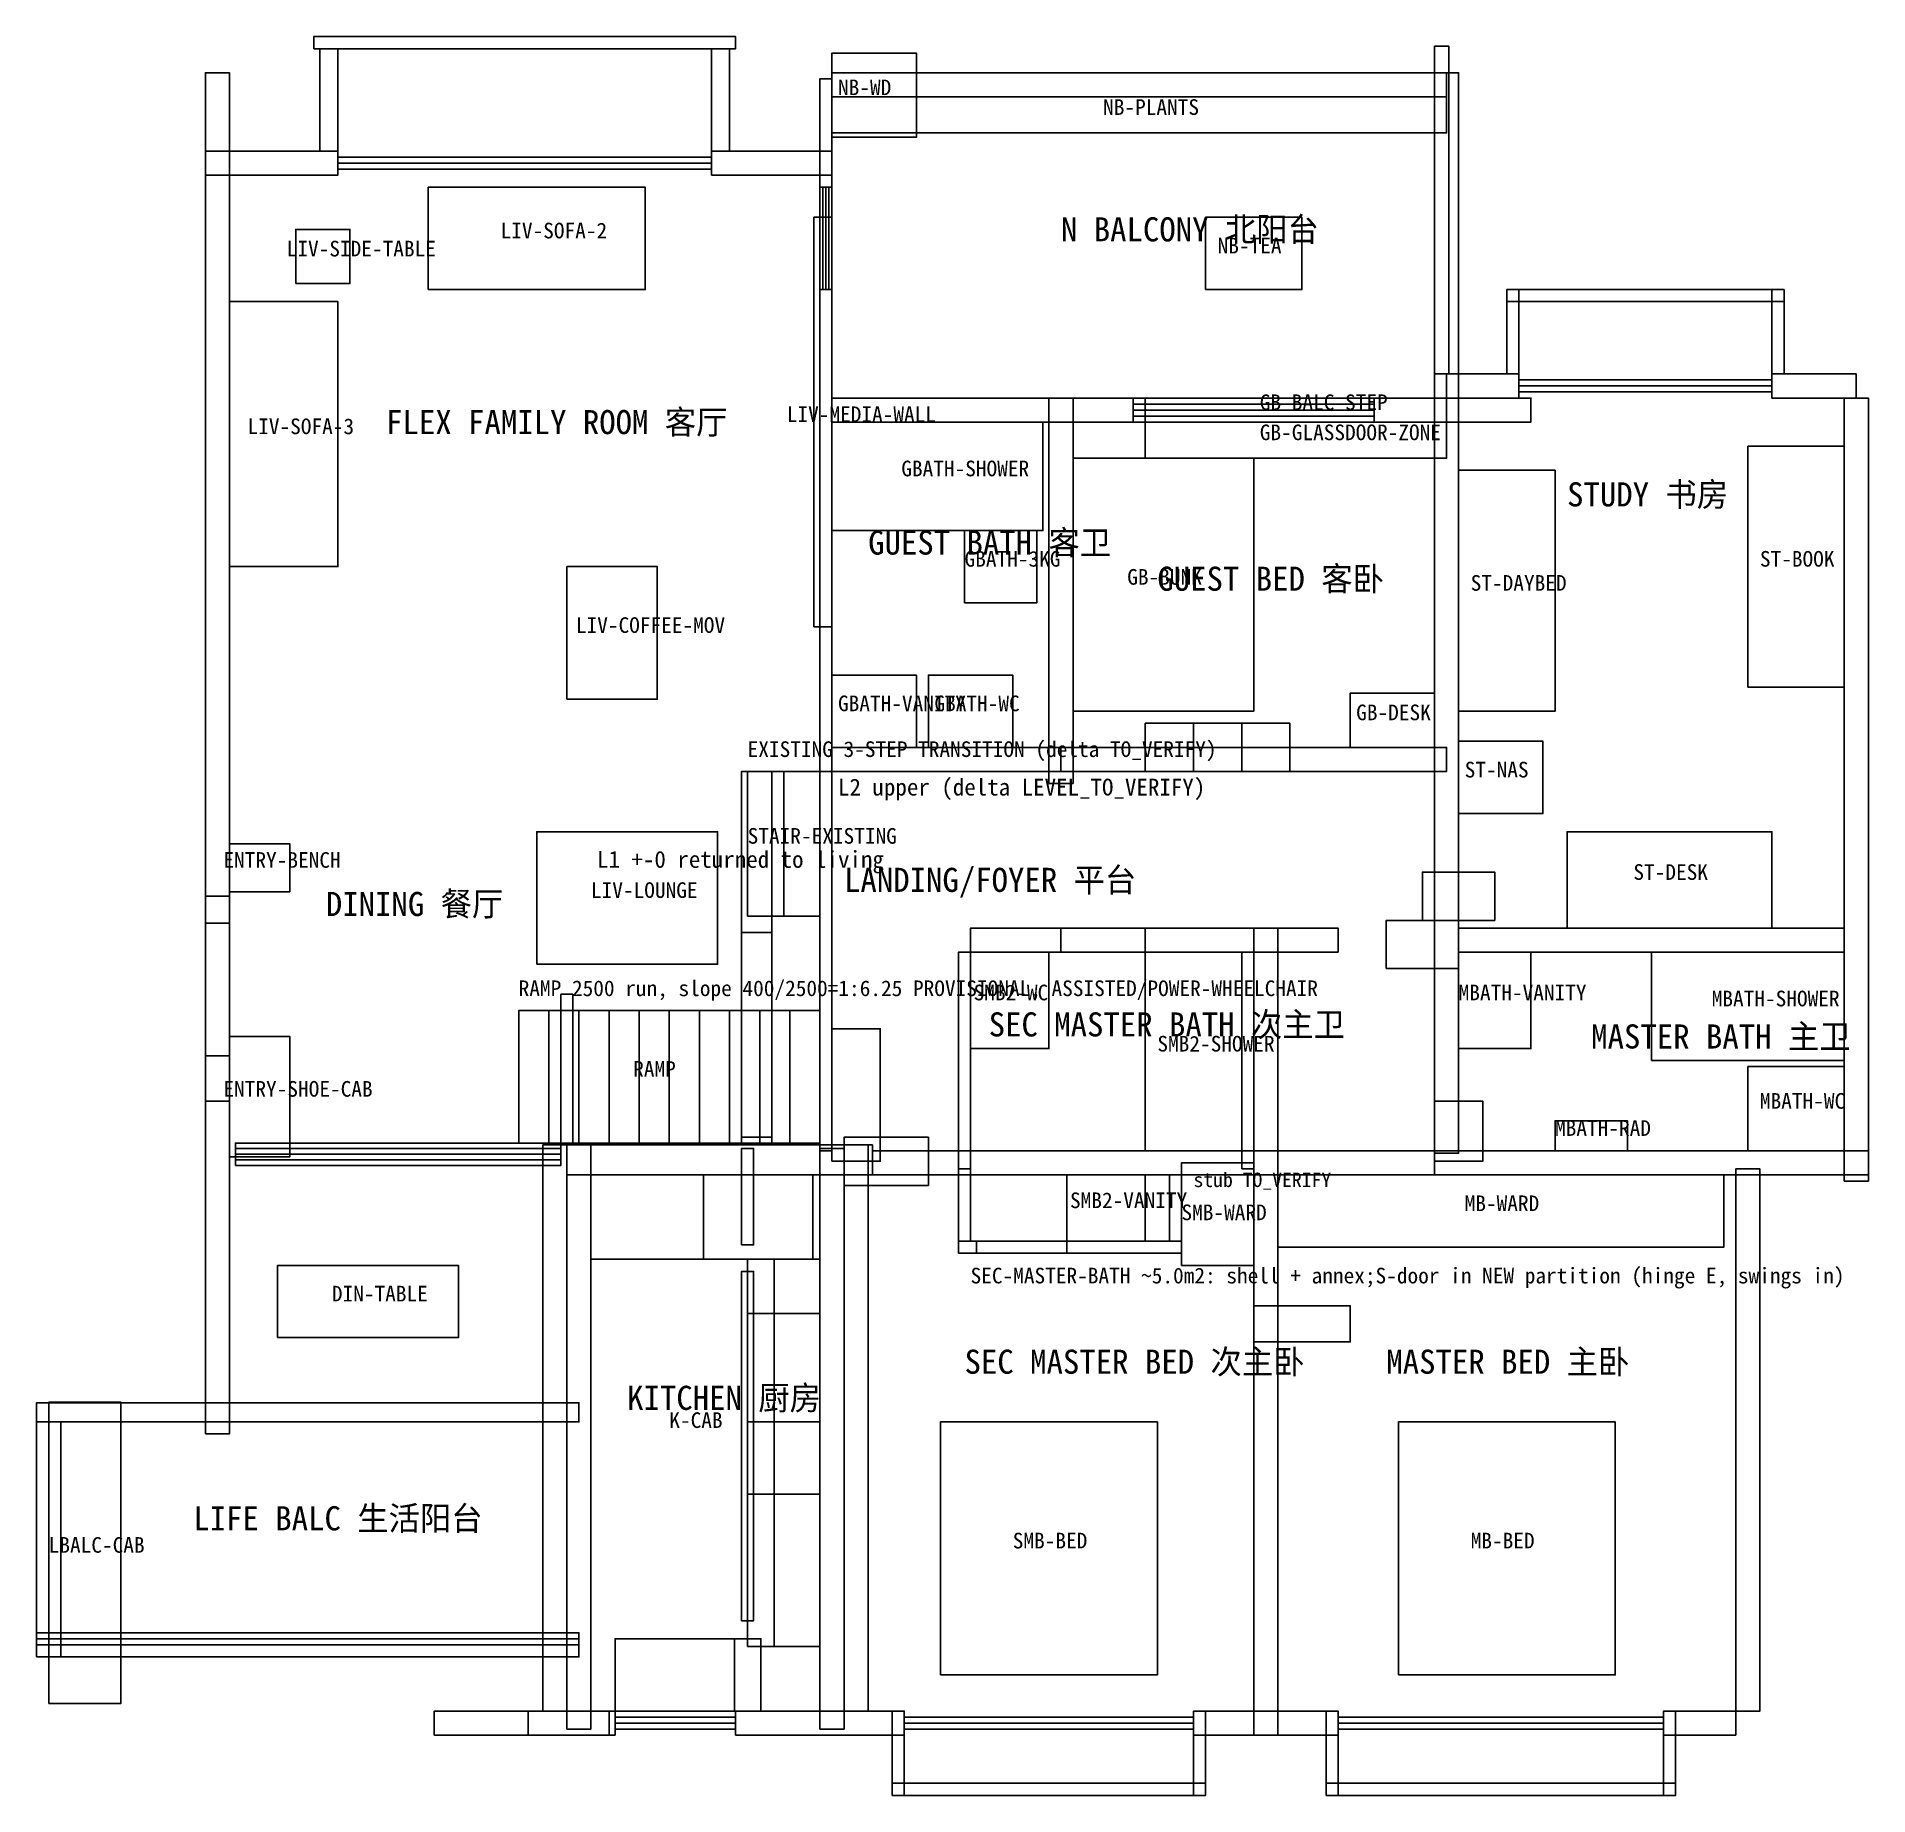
# Model space of a CAD drawing. Header units: millimetres. Extents: x 1300 to 16500, y -700 to 13900.
import ezdxf

# ---------------------------------------------------------------- set-up
doc = ezdxf.new("R2010")
doc.units = ezdxf.units.MM
for name, color, linetype in [('A-ACCESS-RAMP', 3, 'Continuous'), ('A-ACCESS-STAIR', 3, 'Continuous'), ('A-CAB-EXST-KEEP', 40, 'Continuous'), ('A-DOOR-EXST-KEEP', 3, 'Continuous'), ('A-DOOR-NEW', 4, 'Continuous'), ('A-FIXT-PLUMB', 4, 'Continuous'), ('A-FURN-EXST-KEEP', 30, 'Continuous'), ('A-FURN-PROP', 2, 'Continuous'), ('A-GLAZ-EXST-KEEP', 6, 'Continuous'), ('A-LEVEL', 140, 'Continuous'), ('A-NOTE', 7, 'Continuous'), ('A-PARP-EXST', 8, 'Continuous'), ('A-QC', 1, 'Continuous'), ('A-WALL-EXST-KEEP', 7, 'Continuous'), ('A-WALL-EXST-REMOVE', 8, 'Continuous'), ('A-WALL-NEW', 5, 'Continuous'), ('A-WALL-OWNER-NOOPEN', 1, 'Continuous'), ('A-WIND-EXST-KEEP', 4, 'Continuous')]:
    doc.layers.add(name, color=color, linetype=linetype)

msp = doc.modelspace()

# ---------------------------------------------------------------- linework, layer by layer
at = {"layer": 'A-ACCESS-RAMP'}
for p, q in [((5300, 4715), (5300, 5815)), ((5550, 4715), (5550, 5815)), ((5800, 4715), (5800, 5815)), ((6050, 4715), (6050, 5815)), ((6300, 4715), (6300, 5815)), ((6550, 4715), (6550, 5815)), ((6800, 4715), (6800, 5815)), ((7050, 4715), (7050, 5815)), ((7300, 4715), (7300, 5815)), ((7550, 4715), (7550, 5815)), ((7800, 4715), (7800, 5815))]:
    msp.add_line(p, q, dxfattribs=at)
msp.add_lwpolyline([(5300, 4715), (7800, 4715), (7800, 5815), (5300, 5815)], close=True, dxfattribs=at)
msp.add_lwpolyline([(5300, 4715), (7800, 4715), (7800, 5815), (5300, 5815)], close=True, dxfattribs=at)
at = {"layer": 'A-ACCESS-STAIR'}
for p, q in [((7200, 6600), (7200, 7800)), ((7500, 6600), (7500, 7800)), ((7800, 6600), (7800, 7800))]:
    msp.add_line(p, q, dxfattribs=at)
msp.add_lwpolyline([(7200, 6600), (7800, 6600), (7800, 7800), (7200, 7800)], close=True, dxfattribs=at)
msp.add_lwpolyline([(7200, 6600), (7800, 6600), (7800, 7800), (7200, 7800)], close=True, dxfattribs=at)
at = {"layer": 'A-CAB-EXST-KEEP'}
for points in [[(5900, 3750), (7740, 3750), (7740, 4450), (5900, 4450)], [(6835, 3750), (7740, 3750), (7740, 4450), (6835, 4450)], [(7200, 535), (7800, 535), (7800, 3750), (7200, 3750)], [(7200, 3300), (7800, 3300), (7800, 3750), (7200, 3750)], [(7420, 535), (7800, 535), (7800, 3750), (7420, 3750)], [(7200, 2400), (7800, 2400), (7800, 3300), (7200, 3300)], [(7200, 1800), (7800, 1800), (7800, 2400), (7200, 2400)], [(6100, 0), (7310, 0), (7310, 600), (6100, 600)], [(6100, 0), (7090, 0), (7090, 600), (6100, 600)]]:
    msp.add_lwpolyline(points, close=True, dxfattribs=at)
at = {"layer": 'A-DOOR-EXST-KEEP'}
for points in [[(10500, 7800), (11300, 7800), (11300, 8200), (10500, 8200)], [(10900, 7800), (11700, 7800), (11700, 8200), (10900, 8200)], [(12800, 6564), (13400, 6564), (13400, 6964), (12800, 6964)], [(2700, 5064), (2900, 5064), (2900, 6764), (2700, 6764)], [(12500, 6164), (13100, 6164), (13100, 6564), (12500, 6564)], [(9800, 6300), (10500, 6300), (10500, 6500), (9800, 6500)], [(7900, 4564), (8300, 4564), (8300, 5664), (7900, 5664)], [(12900, 4564), (13300, 4564), (13300, 5064), (12900, 5064)], [(8000, 4364), (8700, 4364), (8700, 4764), (8000, 4764)], [(11400, 3064), (12200, 3064), (12200, 3364), (11400, 3364)]]:
    msp.add_lwpolyline(points, close=True, dxfattribs=at)
at = {"layer": 'A-DOOR-NEW'}
msp.add_lwpolyline([(9100, 3800), (9850, 3800), (9850, 3900), (9100, 3900)], close=True, dxfattribs=at)
at = {"layer": 'A-FIXT-PLUMB'}
for points in [[(7900, 9800), (9650, 9800), (9650, 10700), (7900, 10700)], [(9000, 9200), (9600, 9200), (9600, 9800), (9000, 9800)], [(7900, 8000), (8600, 8000), (8600, 8600), (7900, 8600)], [(8700, 8000), (9400, 8000), (9400, 8600), (8700, 8600)], [(9050, 5500), (9700, 5500), (9700, 6300), (9050, 6300)], [(10500, 4650), (11300, 4650), (11300, 6300), (10500, 6300)], [(13100, 5500), (13700, 5500), (13700, 6300), (13100, 6300)], [(14700, 5400), (16300, 5400), (16300, 6300), (14700, 6300)], [(15500, 4650), (16300, 4650), (16300, 5350), (15500, 5350)], [(13900, 4650), (14500, 4650), (14500, 4900), (13900, 4900)], [(9850, 3900), (10500, 3900), (10500, 4450), (9850, 4450)]]:
    msp.add_lwpolyline(points, close=True, dxfattribs=at)
at = {"layer": 'A-FURN-EXST-KEEP'}
for points in [[(7900, 13064), (8600, 13064), (8600, 13764), (7900, 13764)], [(15500, 8500), (16300, 8500), (16300, 10500), (15500, 10500)], [(2900, 4600), (3400, 4600), (3400, 5600), (2900, 5600)], [(5500, 0), (8200, 0), (8200, 4700), (5500, 4700)], [(11600, 3850), (15300, 3850), (15300, 4450), (11600, 4450)], [(1400, 64), (2000, 64), (2000, 2564), (1400, 2564)]]:
    msp.add_lwpolyline(points, close=True, dxfattribs=at)
at = {"layer": 'A-FURN-PROP'}
for points in [[(4550, 11800), (6350, 11800), (6350, 12650), (4550, 12650)], [(11000, 11800), (11800, 11800), (11800, 12400), (11000, 12400)], [(3450, 11850), (3900, 11850), (3900, 12300), (3450, 12300)], [(2900, 9500), (3800, 9500), (3800, 11700), (2900, 11700)], [(9900, 8300), (11400, 8300), (11400, 10400), (9900, 10400)], [(13100, 8300), (13900, 8300), (13900, 10300), (13100, 10300)], [(5700, 8400), (6450, 8400), (6450, 9500), (5700, 9500)], [(12200, 8000), (12900, 8000), (12900, 8450), (12200, 8450)], [(13100, 7450), (13800, 7450), (13800, 8050), (13100, 8050)], [(5450, 6200), (6950, 6200), (6950, 7300), (5450, 7300)], [(14000, 6500), (15700, 6500), (15700, 7300), (14000, 7300)], [(2900, 6800), (3400, 6800), (3400, 7200), (2900, 7200)], [(10800, 3700), (11400, 3700), (11400, 4450), (10800, 4450)], [(3300, 3100), (4800, 3100), (4800, 3700), (3300, 3700)], [(8800, 300), (10600, 300), (10600, 2400), (8800, 2400)], [(12600, 300), (14400, 300), (14400, 2400), (12600, 2400)]]:
    msp.add_lwpolyline(points, close=True, dxfattribs=at)
at = {"layer": 'A-GLAZ-EXST-KEEP'}
for points in [[(7800, 11800), (7900, 11800), (7900, 12650), (7800, 12650)], [(10400, 10700), (12400, 10700), (12400, 10900), (10400, 10900)], [(2950, 4530), (5650, 4530), (5650, 4715), (2950, 4715)]]:
    msp.add_lwpolyline(points, close=True, dxfattribs=at)
at = {"layer": 'A-LEVEL'}
for points in [[(10500, 10700), (13000, 10700), (13000, 10900), (10500, 10900)], [(7800, 4650), (7900, 4650), (7900, 7800), (7800, 7800)]]:
    msp.add_lwpolyline(points, close=True, dxfattribs=at)
at = {"layer": 'A-NOTE'}
for points in [[(7900, 13100), (13000, 13100), (13000, 13400), (7900, 13400)], [(7750, 9000), (7900, 9000), (7900, 12400), (7750, 12400)], [(10500, 10400), (13000, 10400), (13000, 10700), (10500, 10700)], [(7150, 4764), (7400, 4764), (7400, 6464), (7150, 6464)]]:
    msp.add_lwpolyline(points, close=True, dxfattribs=at)
at = {"layer": 'A-PARP-EXST'}
for points in [[(12900, 11100), (13020, 11100), (13020, 13820), (12900, 13820)], [(7900, 13400), (13000, 13400), (13000, 13600), (7900, 13600)], [(1300, 450), (1500, 450), (1500, 2400), (1300, 2400)], [(1300, 450), (5800, 450), (5800, 650), (1300, 650)]]:
    msp.add_lwpolyline(points, close=True, dxfattribs=at)
at = {"layer": 'A-QC'}
msp.add_lwpolyline([(10800, 4450), (11400, 4450), (11400, 4550), (10800, 4550)], close=True, dxfattribs=at)
at = {"layer": 'A-WALL-EXST-KEEP'}
for points in [[(7800, 12650), (7900, 12650), (7900, 13550), (7800, 13550)], [(7800, 7800), (7900, 7800), (7900, 11800), (7800, 11800)], [(7900, 10700), (10400, 10700), (10400, 10900), (7900, 10900)], [(9700, 7700), (9900, 7700), (9900, 10900), (9700, 10900)], [(12400, 10700), (13000, 10700), (13000, 10900), (12400, 10900)], [(13000, 10700), (13700, 10700), (13700, 10900), (13000, 10900)], [(7900, 7800), (9800, 7800), (9800, 8000), (7900, 8000)], [(11400, -200), (11600, -200), (11600, 6500), (11400, 6500)], [(11400, 6300), (12100, 6300), (12100, 6500), (11400, 6500)], [(5700, 4450), (8236, 4450), (8236, 4700), (5700, 4700)], [(7800, -150), (8000, -150), (8000, 4670), (7800, 4670)], [(8236, 4450), (9050, 4450), (9050, 4650), (8236, 4650)]]:
    msp.add_lwpolyline(points, close=True, dxfattribs=at)
at = {"layer": 'A-WALL-EXST-REMOVE'}
for points in [[(7150, 4700), (7400, 4700), (7400, 7800), (7150, 7800)], [(7800, 4670), (7900, 4670), (7900, 7800), (7800, 7800)], [(5650, 4700), (5750, 4700), (5750, 5950), (5650, 5950)], [(5700, -150), (5900, -150), (5900, 4700), (5700, 4700)], [(7150, 3870), (7250, 3870), (7250, 4670), (7150, 4670)], [(9050, 4450), (11400, 4450), (11400, 4650), (9050, 4650)], [(11400, 4450), (12900, 4450), (12900, 4650), (11400, 4650)], [(7150, 750), (7250, 750), (7250, 3650), (7150, 3650)], [(1300, 2400), (5800, 2400), (5800, 2560), (1300, 2560)]]:
    msp.add_lwpolyline(points, close=True, dxfattribs=at)
at = {"layer": 'A-WALL-NEW'}
for points in [[(8950, 3900), (9050, 3900), (9050, 4500), (8950, 4500)], [(10700, 3900), (10800, 3900), (10800, 4450), (10700, 4450)], [(8950, 3800), (9100, 3800), (9100, 3900), (8950, 3900)], [(9850, 3800), (10800, 3800), (10800, 3900), (9850, 3900)]]:
    msp.add_lwpolyline(points, close=True, dxfattribs=at)
at = {"layer": 'A-WALL-OWNER-NOOPEN'}
for points in [[(3650, 12950), (3800, 12950), (3800, 13800), (3650, 13800)], [(6900, 12950), (7050, 12950), (7050, 13800), (6900, 13800)], [(2700, 6540), (2900, 6540), (2900, 13600), (2700, 13600)], [(12900, 4630), (13100, 4630), (13100, 13600), (12900, 13600)], [(2700, 12750), (3800, 12750), (3800, 12950), (2700, 12950)], [(6900, 12750), (7900, 12750), (7900, 12950), (6900, 12950)], [(13000, 10900), (13600, 10900), (13600, 11100), (13000, 11100)], [(15700, 10900), (16400, 10900), (16400, 11100), (15700, 11100)], [(16300, 4400), (16500, 4400), (16500, 10900), (16300, 10900)], [(9800, 7800), (13000, 7800), (13000, 8000), (9800, 8000)], [(9050, 6300), (11400, 6300), (11400, 6500), (9050, 6500)], [(13100, 6300), (16300, 6300), (16300, 6500), (13100, 6500)], [(8950, 4500), (9050, 4500), (9050, 6300), (8950, 6300)], [(11300, 4500), (11400, 4500), (11400, 6300), (11300, 6300)], [(2700, 2300), (2900, 2300), (2900, 5440), (2700, 5440)], [(12900, 4450), (16500, 4450), (16500, 4650), (12900, 4650)], [(15400, 0), (15600, 0), (15600, 4500), (15400, 4500)], [(4600, -200), (5380, -200), (5380, 0), (4600, 0)], [(5380, -200), (6050, -200), (6050, 0), (5380, 0)], [(6050, -200), (6100, -200), (6100, 0), (6050, 0)], [(7100, -200), (8500, -200), (8500, 0), (7100, 0)], [(10900, -200), (12100, -200), (12100, 0), (10900, 0)], [(14800, -200), (15400, -200), (15400, 0), (14800, 0)]]:
    msp.add_lwpolyline(points, close=True, dxfattribs=at)
at = {"layer": 'A-WIND-EXST-KEEP'}
for p, q in [((3800, 12900), (6900, 12900)), ((3800, 12850), (6900, 12850)), ((3800, 12800), (6900, 12800)), ((7825, 11800), (7825, 12650)), ((7850, 11800), (7850, 12650)), ((7875, 11800), (7875, 12650)), ((13600, 11050), (15700, 11050)), ((13600, 11000), (15700, 11000)), ((13600, 10950), (15700, 10950)), ((10400, 10850), (12400, 10850)), ((10400, 10800), (12400, 10800)), ((10400, 10750), (12400, 10750)), ((2950, 4669), (5650, 4669)), ((2950, 4622), (5650, 4622)), ((2950, 4576), (5650, 4576)), ((1300, 650), (5800, 650)), ((1300, 600), (5800, 600)), ((1300, 550), (5800, 550)), ((6100, -50), (7100, -50)), ((6100, -100), (7100, -100)), ((6100, -150), (7100, -150)), ((8500, -50), (10900, -50)), ((8500, -100), (10900, -100)), ((8500, -150), (10900, -150)), ((12100, -50), (14800, -50)), ((12100, -100), (14800, -100)), ((12100, -150), (14800, -150))]:
    msp.add_line(p, q, dxfattribs=at)
for points in [[(3600, 13800), (7100, 13800), (7100, 13900), (3600, 13900)], [(3650, 12950), (3800, 12950), (3800, 13800), (3650, 13800)], [(6900, 12950), (7050, 12950), (7050, 13800), (6900, 13800)], [(13500, 11100), (13600, 11100), (13600, 11800), (13500, 11800)], [(13500, 11700), (15800, 11700), (15800, 11800), (13500, 11800)], [(15700, 11100), (15800, 11100), (15800, 11800), (15700, 11800)], [(8400, -700), (8500, -700), (8500, 0), (8400, 0)], [(10900, -700), (11000, -700), (11000, 0), (10900, 0)], [(12000, -700), (12100, -700), (12100, 0), (12000, 0)], [(14800, -700), (14900, -700), (14900, 0), (14800, 0)], [(8400, -700), (11000, -700), (11000, -600), (8400, -600)], [(12000, -700), (14900, -700), (14900, -600), (12000, -600)]]:
    msp.add_lwpolyline(points, close=True, dxfattribs=at)

# ---------------------------------------------------------------- texts
at = {"layer": 'A-NOTE'}
for s, height, p in [('NB-WD', 130, (7950, 13414)), ('NB-PLANTS', 130, (10150, 13250)), ('LIV-SOFA-2', 130, (5150, 12225)), ('N BALCONY 北阳台', 200, (9800, 12200)), ('LIV-SIDE-TABLE', 130, (3375, 12075)), ('NB-TEA', 130, (11100, 12100)), ('FLEX FAMILY ROOM 客厅', 200, (4200, 10600)), ('LIV-MEDIA-WALL', 130, (7525, 10700)), ('GB-BALC-STEP', 130, (11450, 10800)), ('LIV-SOFA-3', 130, (3050, 10600)), ('GB-GLASSDOOR-ZONE', 130, (11450, 10550)), ('GBATH-SHOWER', 130, (8475, 10250)), ('STUDY 书房', 200, (14000, 10000)), ('GUEST BATH 客卫', 200, (8200, 9600)), ('GBATH-3KG', 130, (9000, 9500)), ('ST-BOOK', 130, (15600, 9500)), ('GB-BUNK', 130, (10350, 9350)), ('GUEST BED 客卧', 200, (10600, 9300)), ('ST-DAYBED', 130, (13200, 9300)), ('LIV-COFFEE-MOV', 130, (5775, 8950)), ('GBATH-VANITY', 130, (7950, 8300)), ('GBATH-WC', 130, (8750, 8300)), ('GB-DESK', 130, (12250, 8225)), ('EXISTING 3-STEP TRANSITION (delta TO_VERIFY)', 130, (7200, 7920)), ('L2 upper (delta LEVEL_TO_VERIFY)', 140, (7950, 7600)), ('ST-NAS', 130, (13150, 7750)), ('STAIR-EXISTING', 130, (7200, 7200)), ('L1 +-0 returned to living', 140, (5950, 7000)), ('ENTRY-BENCH', 130, (2850, 7000)), ('LANDING/FOYER 平台', 200, (8000, 6800)), ('ST-DESK', 130, (14550, 6900)), ('LIV-LOUNGE', 130, (5900, 6750)), ('DINING 餐厅', 200, (3700, 6600)), ('RAMP 2500 run, slope 400/2500=1:6.25 PROVISIONAL, ASSISTED/POWER-WHEELCHAIR', 130, (5300, 5935)), ('SMB2-WC', 130, (9075, 5900)), ('MBATH-VANITY', 130, (13100, 5900)), ('MBATH-SHOWER', 130, (15200, 5850)), ('SEC MASTER BATH 次主卫', 200, (9200, 5600)), ('MASTER BATH 主卫', 200, (14200, 5500)), ('SMB2-SHOWER', 130, (10600, 5475)), ('RAMP', 130, (6250, 5265)), ('ENTRY-SHOE-CAB', 130, (2850, 5100)), ('MBATH-WC', 130, (15600, 5000)), ('MBATH-RAD', 130, (13900, 4775)), ('stub TO_VERIFY', 120, (10900, 4350)), ('SMB2-VANITY', 130, (9875, 4175)), ('MB-WARD', 130, (13150, 4150)), ('SMB-WARD', 130, (10800, 4075)), ('SEC-MASTER-BATH ~5.0m2: shell + annex;S-door in NEW partition (hinge E, swings in)', 130, (9050, 3550)), ('DIN-TABLE', 130, (3750, 3400)), ('SEC MASTER BED 次主卧', 200, (9000, 2800)), ('MASTER BED 主卧', 200, (12500, 2800)), ('KITCHEN 厨房', 200, (6200, 2500)), ('K-CAB', 130, (6550, 2350)), ('LIFE BALC 生活阳台', 200, (2600, 1500)), ('LBALC-CAB', 130, (1400, 1314)), ('SMB-BED', 130, (9400, 1350)), ('MB-BED', 130, (13200, 1350))]:
    msp.add_text(s, height=height, dxfattribs=at).set_placement(p)

doc.saveas('drawing.dxf')
